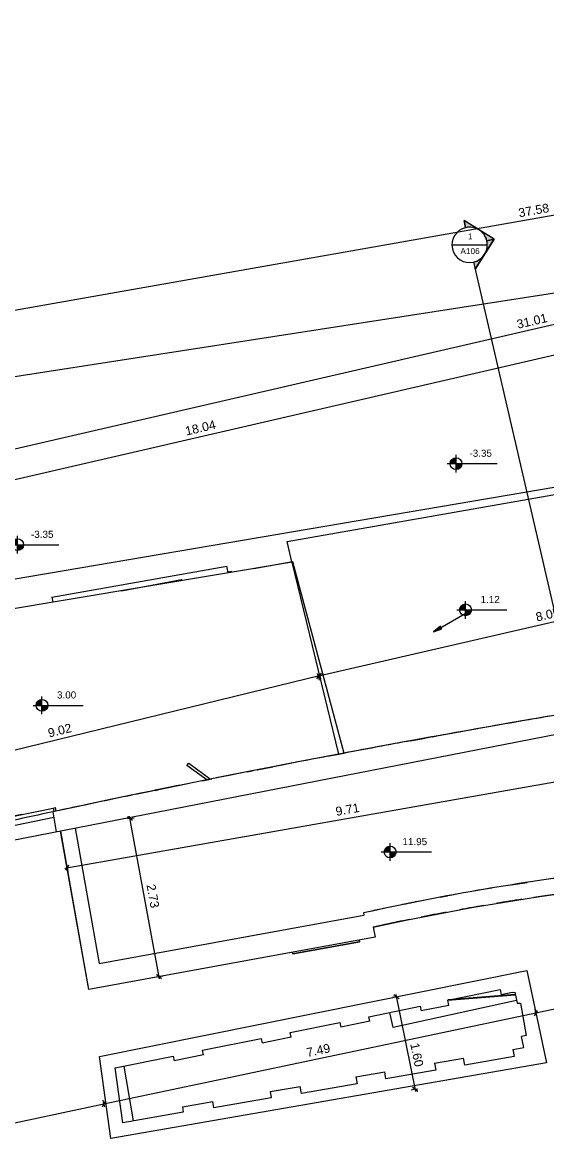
# Model space of a CAD drawing. Header units: millimetres. Extents: x -59427 to 524, y -410223 to 3435.
# Drawn here: x -48602 to -39708, y -394917 to -375908 of the extents above; entities that cross this region are included whole.
import ezdxf

# ---------------------------------------------------------------- set-up
doc = ezdxf.new("R2010")
doc.units = ezdxf.units.MM
for name, color, linetype, lineweight in [('A-ANNO-DIMS', 211, 'Continuous', 9), ('A-ANNO-DIMS-50', 211, 'Continuous', 9), ('A-DOOR', 31, 'Continuous', 18), ('A-FLOR', 192, 'Continuous', 18), ('A-GENM', 13, 'Continuous', 18), ('A-GLAZ', 151, 'Continuous', 18), ('A-WALL', 113, 'Continuous', 18), ('G-ANNO-DIMS', 111, 'Continuous', 9), ('G-ANNO-SYMB', 111, 'Continuous', 9)]:
    doc.layers.add(name, color=color, linetype=linetype, lineweight=lineweight)
doc.styles.add('Arial_1', font='arial.ttf', dxfattribs={"height": 100})
doc.styles.add('Arial_2', font='arial.ttf', dxfattribs={"height": 120})
doc.styles.add('Arial_3', font='arial.ttf', dxfattribs={"height": 150})
doc.dimstyles.new('3mm', dxfattribs={"dimscale": 304.8, "dimtxt": 153.03891, "dimasz": 0.246063, "dimexe": 0.229659, "dimexo": 0.0625, "dimgap": 0.082021, "dimtad": 1, "dimlfac": 0.001, "dimrnd": 0.01, "dimzin": 0, "dimdsep": 46, "dimtxsty": 'Arial_3', "dimblk1": 'OBLIQUE', "dimblk2": 'OBLIQUE', "dimsah": 1, "dimcen": 0.09, "dimdle": 0.131234, "dimazin": 0, "dimtfac": 1, "dimtdec": 4, "dimtix": 1, "dimtmove": 0, "dimatfit": 3, "dimfxl": 0.147638, "dimfxlon": 1, "dimtvp": 1, "dimtolj": 1, "dimtzin": 0, "dimarcsym": 2})
doc.dimstyles.new('3mm_1', dxfattribs={"dimscale": 304.8, "dimtxt": 153.03891, "dimasz": 0.246063, "dimexe": 0.229659, "dimexo": 0.0625, "dimgap": 0.082021, "dimtad": 1, "dimlfac": 0.001, "dimrnd": 0.01, "dimzin": 0, "dimdsep": 46, "dimtxsty": 'Arial_3', "dimblk1": 'OBLIQUE', "dimblk2": 'OBLIQUE', "dimsah": 1, "dimcen": 0.09, "dimdle": 0.131234, "dimazin": 0, "dimtfac": 1, "dimtdec": 4, "dimtix": 1, "dimtmove": 2, "dimatfit": 3, "dimfxl": 0.147638, "dimfxlon": 1, "dimtvp": 1, "dimtolj": 1, "dimtzin": 0, "dimarcsym": 2})

# ---------------------------------------------------------------- blocks, each defined once
blk = doc.blocks.new('Windows 2 - Windows 1-319374-00_Site')
at = {"layer": 'A-GLAZ'}
for p in [(-46918, -385551), (-45896, -385380)]:
    blk.add_line(p, (-45900, -385360), dxfattribs=at)
blk = doc.blocks.new('door5 - door5-945176-00_Site')
at = {"layer": 'A-DOOR'}
for p, q in [((-1538, -47), (1430, 480)), ((1451, 365), (1430, 480)), ((1448, 382), (1508, 393)), ((1512, 375), (1508, 393)), ((-1538, -47), (-1523, -134))]:
    blk.add_line(p, q, dxfattribs=at)
blk = doc.blocks.new('Doors_ExtDbl_Flush - 1_1x2_55m-1609702-00_Site')
at = {"layer": 'A-DOOR'}
for p, q in [((-575, 230), (575, 230)), ((-575, 200), (-575, 230)), ((575, 230), (-575, 230)), ((-575, 230), (-575, 200)), ((575, 230), (575, 200)), ((575, 200), (575, 230))]:
    blk.add_line(p, q, dxfattribs=at)
blk = doc.blocks.new('Window_45 - Window_45-1887970-00_Site')
at = {"layer": 'A-GLAZ'}
for p, q in [((-1215, 186), (-1185, 226)), ((-1185, 226), (-814, -44)), ((-880, -57), (-1215, 186))]:
    blk.add_line(p, q, dxfattribs=at)
blk = doc.blocks.new('Window_46 - Window_46-1892501-00_Site')
at = {"layer": 'A-GLAZ'}
for p, q in [((-716, -44), (634, 233)), ((634, 233), (676, 241)), ((634, 233), (646, 174)), ((688, 182), (676, 241)), ((-311, 44), (-561, -7)), ((-560, -7), (-311, 44)), ((-311, 44), (-311, 44)), ((-311, 44), (-311, 44)), ((-311, 44), (-311, 44)), ((-311, 44), (-310, 39)), ((102, 127), (-153, 75)), ((-153, 75), (102, 127)), ((-153, 75), (-153, 75)), ((-153, 75), (-153, 75)), ((-152, 72), (-153, 75)), ((-153, 75), (-153, 75)), ((102, 127), (102, 127)), ((102, 127), (102, 127)), ((102, 127), (102, 127)), ((102, 127), (102, 124)), ((-700, -119), (-716, -44)), ((-560, -7), (-561, -7)), ((-560, -7), (-561, -7)), ((-561, -7), (-561, -7)), ((-561, -7), (-561, -7)), ((-561, -7), (-560, -7)), ((-560, -12), (-560, -7))]:
    blk.add_line(p, q, dxfattribs=at)
blk = doc.blocks.new('Generic Models 1 - Generic Models 1-1989653-00_Site')
at = {"layer": 'A-GENM'}
for p, q in [((-51863, -389474), (-53016, -389726)), ((-51860, -389487), (-51863, -389474)), ((-51860, -389487), (-53013, -389740)), ((-51860, -389487), (-51742, -390024)), ((-51742, -390024), (-52895, -390277)), ((-53567, -390617), (-52820, -393584)), ((-53554, -390614), (-52806, -393581)), ((-52368, -393471), (-52806, -393581)), ((-52820, -393584), (-52806, -393581)), ((-51182, -400765), (-50650, -400646)), ((-51182, -400765), (-51198, -400768)), ((-51198, -400768), (-50090, -405733)), ((-50074, -405730), (-51182, -400765)), ((-44951, -405521), (-44913, -406014)), ((-44913, -406014), (-49237, -406349)), ((-44912, -406030), (-44913, -406014)), ((-49236, -406365), (-44912, -406030))]:
    blk.add_line(p, q, dxfattribs=at)
at = {"layer": 'A-GENM', "flags": 128}
for points in [[(-53016, -389726), (-53044, -389733), (-53072, -389741), (-53100, -389750), (-53127, -389760), (-53154, -389772), (-53181, -389784), (-53206, -389797), (-53232, -389812), (-53257, -389827), (-53281, -389843), (-53304, -389861), (-53327, -389879), (-53349, -389898), (-53370, -389918), (-53391, -389939), (-53410, -389961), (-53429, -389983), (-53447, -390006), (-53464, -390030), (-53479, -390055), (-53494, -390080), (-53508, -390105), (-53521, -390132), (-53533, -390158), (-53543, -390185), (-53553, -390213), (-53562, -390241), (-53569, -390269), (-53575, -390298), (-53580, -390326), (-53584, -390355), (-53587, -390384), (-53588, -390413), (-53589, -390443), (-53588, -390472), (-53586, -390501), (-53583, -390530), (-53579, -390559), (-53574, -390587), (-53567, -390616), (-53567, -390617)], [(-50090, -405733), (-50082, -405765), (-50073, -405796), (-50063, -405827), (-50051, -405857), (-50039, -405887), (-50025, -405916), (-50010, -405945), (-49994, -405973), (-49977, -406001), (-49958, -406028), (-49939, -406054), (-49919, -406079), (-49897, -406103), (-49875, -406127), (-49852, -406149), (-49828, -406171), (-49803, -406192), (-49777, -406211), (-49750, -406230), (-49723, -406247), (-49695, -406264), (-49667, -406279), (-49637, -406293), (-49608, -406306), (-49577, -406318), (-49547, -406328), (-49516, -406338), (-49484, -406346), (-49453, -406353), (-49421, -406358), (-49389, -406362), (-49356, -406365), (-49324, -406367), (-49292, -406367), (-49259, -406366), (-49236, -406365)]]:
    blk.add_lwpolyline(points, dxfattribs=at)
at = {"layer": 'A-GENM'}
for centre, radius, start, end in [((-52859, -390439), 716, 102.3662, 194.1317), ((-52859, -390439), 166, 102.3662, 130.878), ((-49299, -405557), 795, 192.581, 274.4259)]:
    blk.add_arc(centre, radius, start, end, dxfattribs=at)
blk = doc.blocks.new('Section - Standard-1049-00_Site')
at = {"layer": 'G-ANNO-SYMB'}
h = blk.add_hatch(color=256, dxfattribs=at)
edge = h.paths.add_edge_path()
edge.add_line((-6, 8.49), (-6, 6))
edge.add_arc((-6, 0), 6, 90, 135)
edge.add_line((-10.24, 4.24), (-6, 8.49))
h = blk.add_hatch(color=256, dxfattribs=at)
edge = h.paths.add_edge_path()
edge.add_line((-6, 8.49), (-1.76, 4.24))
edge.add_arc((-6, 0), 6, 45, 90)
edge.add_line((-6, 6), (-6, 8.49))
h = blk.add_hatch(color=256, dxfattribs=at)
edge = h.paths.add_edge_path()
edge.add_line((-14.49, 0), (-10.24, 4.24))
edge.add_arc((-6, 0), 6, 135, 180)
edge.add_line((-12, 0), (-14.49, 0))
h = blk.add_hatch(color=256, dxfattribs=at)
edge = h.paths.add_edge_path()
edge.add_line((2.49, 0), (0, 0))
edge.add_arc((-6, 0), 6, 360, 405)
edge.add_line((-1.76, 4.24), (2.49, 0))
for p, q in [((-6, 8.49), (-14.49, 0)), ((-6, 8.49), (-10.24, 4.24)), ((-6, 8.49), (2.49, 0)), ((-6, 6), (-6, 8.49)), ((-6, 8.49), (-6, 6)), ((-1.76, 4.24), (-6, 8.49)), ((-10.24, 4.24), (-14.49, 0)), ((2.49, 0), (-1.76, 4.24)), ((-14.49, 0), (-12, 0)), ((0, 0), (2.49, 0)), ((-12, 0), (-14.49, 0)), ((0, 0), (2.49, 0))]:
    blk.add_line(p, q, dxfattribs=at)
for start, end in [(360, 180), (135, 180), (90, 135), (45, 90), (360, 45), (180, 360)]:
    blk.add_arc((-6, 0), 6, start, end, dxfattribs=at)
blk = doc.blocks.new('Spot Elevations - Standard-23738-00_Site')
at = {"layer": 'G-ANNO-DIMS'}
h = blk.add_hatch(color=256, dxfattribs=at)
edge = h.paths.add_edge_path()
edge.add_line((-2, 0), (-4, 0))
edge.add_arc((-2, 0), 2, 90, 180, ccw=False)
edge.add_line((-2, 2), (-2, 0))
h = blk.add_hatch(color=256, dxfattribs=at)
edge = h.paths.add_edge_path()
edge.add_line((-2, 0), (0, 0))
edge.add_arc((-2, 0), 2, 270, 360, ccw=False)
edge.add_line((-2, -2), (-2, 0))
for p, q in [((-5, 0), (12, 0)), ((-2, -3), (-2, 3))]:
    blk.add_line(p, q, dxfattribs=at)
blk.add_circle((-2, 0), 2, dxfattribs=at)
blk = doc.blocks.new('DIMBLOCK1-00_Site')
at = {"layer": 'A-ANNO-DIMS-50'}
for p, q in [((-37217, -392157), (-37231, -392088)), ((-37217, -392157), (-37188, -392112)), ((-37177, -392148), (-39889, -392720)), ((-37217, -392157), (-37245, -392201)), ((-37217, -392157), (-37207, -392201)), ((-39889, -392720), (-39903, -392651)), ((-39889, -392720), (-39860, -392675)), ((-39889, -392720), (-39918, -392764)), ((-39889, -392720), (-39879, -392764))]:
    blk.add_line(p, q, dxfattribs=at)
at = {"layer": 'A-ANNO-DIMS-50', "color": 0, "insert": (-38796, -392265), "char_height": 150, "width": 485.96, "attachment_point": 1, "rotation": 11.9068, "line_spacing_factor": 0.941778, "style": 'Arial_3'}
blk.add_mtext('2.73', dxfattribs=at)
blk = doc.blocks.new('_Oblique')
at = {"color": 0, "linetype": 'ByBlock', "lineweight": -2}
blk.add_line((-0.5, -0.5), (0.5, 0.5), dxfattribs=at)
blk = doc.blocks.new('DIMBLOCK2-00_Site')
at = {"layer": 'A-ANNO-DIMS-50'}
for p, q in [((-39889, -392720), (-39903, -392651)), ((-39889, -392720), (-39860, -392675)), ((-39889, -392720), (-47218, -394265)), ((-39889, -392720), (-39918, -392764)), ((-39889, -392720), (-39879, -392764)), ((-47218, -394265), (-47233, -394197)), ((-47218, -394265), (-47189, -394221)), ((-47218, -394265), (-47247, -394310)), ((-47218, -394265), (-47209, -394309))]:
    blk.add_line(p, q, dxfattribs=at)
at = {"layer": 'A-ANNO-DIMS-50', "color": 0, "insert": (-43797, -393319), "char_height": 150, "width": 485.96, "attachment_point": 1, "rotation": 11.9068, "line_spacing_factor": 0.941778, "style": 'Arial_3'}
blk.add_mtext('7.49', dxfattribs=at)
blk = doc.blocks.new('DIMBLOCK3-00_Site')
at = {"layer": 'A-ANNO-DIMS-50'}
for p, q in [((-47218, -394265), (-47233, -394197)), ((-47218, -394265), (-47189, -394221)), ((-47218, -394265), (-51843, -395241)), ((-47218, -394265), (-47247, -394310)), ((-47218, -394265), (-47209, -394309)), ((-51804, -395232), (-51813, -395188)), ((-51804, -395232), (-51775, -395188)), ((-51804, -395232), (-51833, -395277)), ((-51804, -395232), (-51789, -395301))]:
    blk.add_line(p, q, dxfattribs=at)
at = {"layer": 'A-ANNO-DIMS-50', "color": 0, "insert": (-49754, -394576), "char_height": 150, "width": 485.96, "attachment_point": 1, "rotation": 11.9068, "line_spacing_factor": 0.941778, "style": 'Arial_3'}
blk.add_mtext('4.69', dxfattribs=at)
blk = doc.blocks.new('DIMBLOCK4-00_Site')
at = {"layer": 'A-ANNO-DIMS-50'}
for p, q in [((-42255, -392441), (-42323, -392454)), ((-42255, -392441), (-42299, -392411)), ((-42263, -392401), (-41930, -394052)), ((-42255, -392441), (-42211, -392432)), ((-42255, -392441), (-42211, -392470)), ((-41938, -394012), (-42006, -394026)), ((-41938, -394012), (-41982, -393983)), ((-41938, -394012), (-41893, -394004)), ((-41938, -394012), (-41893, -394042))]:
    blk.add_line(p, q, dxfattribs=at)
at = {"layer": 'A-ANNO-DIMS-50', "color": 0, "insert": (-41875, -393212), "char_height": 150, "width": 485.96, "attachment_point": 1, "rotation": 281.4119, "line_spacing_factor": 0.941778, "style": 'Arial_3'}
blk.add_mtext('1.60', dxfattribs=at)
blk = doc.blocks.new('DIMBLOCK28-00_Site')
at = {"layer": 'A-ANNO-DIMS-50'}
for p, q in [((-21360, -375970), (-58445, -382509)), ((-21400, -375977), (-21430, -376020)), ((-21400, -375977), (-21412, -375908)), ((-21400, -375977), (-21369, -375933)), ((-21400, -375977), (-21392, -376021)), ((-58405, -382502), (-58417, -382433)), ((-58405, -382502), (-58436, -382545)), ((-58405, -382502), (-58375, -382459)), ((-58405, -382502), (-58397, -382546))]:
    blk.add_line(p, q, dxfattribs=at)
at = {"layer": 'A-ANNO-DIMS-50', "color": 0, "insert": (-40197, -379068), "char_height": 150, "width": 624.4, "attachment_point": 1, "rotation": 10, "line_spacing_factor": 0.941778, "style": 'Arial_3'}
blk.add_mtext('37.58', dxfattribs=at)
blk = doc.blocks.new('DIMBLOCK30-00_Site')
at = {"layer": 'A-ANNO-DIMS-50'}
for p, q in [((-46775, -389416), (-46819, -389424)), ((-46775, -389416), (-46818, -389386)), ((-46275, -392140), (-46782, -389377)), ((-46775, -389416), (-46706, -389404)), ((-46775, -389416), (-46731, -389446)), ((-46282, -392100), (-46327, -392108)), ((-46282, -392100), (-46326, -392070)), ((-46282, -392100), (-46214, -392088)), ((-46282, -392100), (-46239, -392130))]:
    blk.add_line(p, q, dxfattribs=at)
at = {"layer": 'A-ANNO-DIMS-50', "color": 0, "insert": (-46349, -390519), "char_height": 150, "width": 485.96, "attachment_point": 1, "rotation": 280.3898, "line_spacing_factor": 0.941778, "style": 'Arial_3'}
blk.add_mtext('2.73', dxfattribs=at)
blk = doc.blocks.new('DIMBLOCK31-00_Site')
at = {"layer": 'A-ANNO-DIMS-50'}
for p, q in [((-38283, -388565), (-38290, -388520)), ((-38283, -388565), (-38252, -388521)), ((-47881, -390257), (-38243, -388558)), ((-38283, -388565), (-38313, -388608)), ((-38283, -388565), (-38271, -388634)), ((-47842, -390250), (-47850, -390206)), ((-47842, -390250), (-47811, -390207)), ((-47842, -390250), (-47872, -390294)), ((-47842, -390250), (-47830, -390319))]:
    blk.add_line(p, q, dxfattribs=at)
at = {"layer": 'A-ANNO-DIMS-50', "color": 0, "insert": (-43300, -389226), "char_height": 150, "width": 485.96, "attachment_point": 1, "rotation": 10, "line_spacing_factor": 0.941778, "style": 'Arial_3'}
blk.add_mtext('9.71', dxfattribs=at)
blk = doc.blocks.new('DIMBLOCK34-00_Site')
at = {"layer": 'A-ANNO-DIMS-50'}
for p, q in [((-54381, -384967), (-36761, -380899)), ((-36761, -380899), (-36789, -380944)), ((-36761, -380899), (-36777, -380831)), ((-36761, -380899), (-36733, -380854)), ((-36761, -380899), (-36751, -380943)), ((-54342, -384958), (-54358, -384890)), ((-54342, -384958), (-54314, -384913)), ((-54342, -384958), (-54370, -385003)), ((-54342, -384958), (-54332, -385002))]:
    blk.add_line(p, q, dxfattribs=at)
at = {"layer": 'A-ANNO-DIMS-50', "color": 0, "insert": (-45854, -382773), "char_height": 150, "width": 624.4, "attachment_point": 1, "rotation": 13, "line_spacing_factor": 0.941778, "style": 'Arial_3'}
blk.add_mtext('18.04', dxfattribs=at)
blk = doc.blocks.new('DIMBLOCK36-00_Site')
at = {"layer": 'A-ANNO-DIMS-50'}
for p, q in [((-24133, -377470), (-54426, -384464)), ((-24172, -377479), (-24200, -377524)), ((-24172, -377479), (-24188, -377411)), ((-24172, -377479), (-24144, -377434)), ((-24172, -377479), (-24162, -377523)), ((-54387, -384455), (-54415, -384500)), ((-54387, -384455), (-54403, -384387)), ((-54387, -384455), (-54359, -384410)), ((-54387, -384455), (-54377, -384499))]:
    blk.add_line(p, q, dxfattribs=at)
at = {"layer": 'A-ANNO-DIMS-50', "color": 0, "insert": (-40228, -380961), "char_height": 150, "width": 624.4, "attachment_point": 1, "rotation": 13, "line_spacing_factor": 0.941778, "style": 'Arial_3'}
blk.add_mtext('31.01', dxfattribs=at)
blk = doc.blocks.new('DIMBLOCK41-00_Site')
at = {"layer": 'A-ANNO-DIMS-50'}
for p, q in [((-43517, -386986), (-52354, -389139)), ((-43556, -386996), (-43584, -387041)), ((-43556, -386996), (-43573, -386927)), ((-43556, -386996), (-43528, -386950)), ((-43556, -386996), (-43545, -387039)), ((-52315, -389129), (-52326, -389086)), ((-52315, -389129), (-52287, -389084)), ((-52315, -389129), (-52343, -389175)), ((-52315, -389129), (-52298, -389197))]:
    blk.add_line(p, q, dxfattribs=at)
at = {"layer": 'A-ANNO-DIMS-50', "color": 0, "insert": (-48184, -387897), "char_height": 150, "width": 485.96, "attachment_point": 1, "rotation": 13.6923, "line_spacing_factor": 0.941778, "style": 'Arial_3'}
blk.add_mtext('9.02', dxfattribs=at)
blk = doc.blocks.new('DIMBLOCK42-00_Site')
at = {"layer": 'A-ANNO-DIMS-50'}
for p, q in [((-35697, -385182), (-43622, -387012)), ((-35736, -385191), (-35764, -385236)), ((-35736, -385191), (-35752, -385123)), ((-35736, -385191), (-35708, -385146)), ((-35736, -385191), (-35726, -385235)), ((-43583, -387003), (-43612, -387048)), ((-43583, -387003), (-43594, -386959)), ((-43583, -387003), (-43555, -386958)), ((-43583, -387003), (-43568, -387071))]:
    blk.add_line(p, q, dxfattribs=at)
at = {"layer": 'A-ANNO-DIMS-50', "color": 0, "insert": (-39906, -385929), "char_height": 150, "width": 485.96, "attachment_point": 1, "rotation": 13, "line_spacing_factor": 0.941778, "style": 'Arial_3'}
blk.add_mtext('8.05', dxfattribs=at)

msp = doc.modelspace()

# ---------------------------------------------------------------- hatches: boundary and pattern name
at = {"layer": 'G-ANNO-DIMS'}
msp.add_hatch(color=256, dxfattribs=at).paths.add_polyline_path([(-41626.929, -386249.697), (-41483.801, -386197.602), (-41510.25, -386151.791)])

# ---------------------------------------------------------------- linework, layer by layer
at = {"layer": 'A-FLOR'}
for p, q in [((-21106.33, -377640.32), (-58247.044, -383398.53)), ((-49389.749, -385464.482), (-36685.095, -383303.706)), ((-44111.215, -384716.812), (-36661.385, -383403.206)), ((-44027.646, -385059.827), (-44111.215, -384716.812)), ((-44026.187, -385065.814), (-52940.4, -386562.478)), ((-43232.226, -388324.681), (-44026.187, -385065.814)), ((-43423.2, -388360.908), (-43232.226, -388324.681)), ((-44729.089, -388613.65), (-44684.989, -388604.972)), ((-44621.187, -388592.435), (-44614.141, -388591.051)), ((-47477.044, -392319.267), (-47953.399, -389631.392)), ((-40751.671, -390616.328), (-40856.52, -390634.245)), ((-40173.312, -390522.375), (-40263.884, -390536.544)), ((-41338.432, -390720.102), (-41520.721, -390754.085)), ((-42697.773, -390994.314), (-42697.89, -390993.625)), ((-41976.797, -390842.751), (-42146.016, -390876.977)), ((-40218.039, -392507.091), (-42308.414, -392962.759)), ((-42308.414, -392962.759), (-42367.2, -392708.128))]:
    msp.add_line(p, q, dxfattribs=at)
at = {"layer": 'A-FLOR', "lineweight": 25}
msp.add_line((-40238.984, -392407.76), (-41383.233, -392500.584), dxfattribs=at)
at = {"layer": 'A-FLOR'}
for centre, radius, start, end in [((-4961.846, -590586.991), 205851.073, 101.44123648, 101.56588106), ((-4961.846, -590586.991), 205851.073, 101.88220615, 102.00032589), ((-33698.813, -432205.467), 42182.926, 97.7888974, 98.1988625), ((-33698.813, -432205.467), 42182.926, 99.469288, 99.8784646), ((-33698.813, -432205.467), 42182.926, 98.6290727, 99.0386642), ((-33698.813, -432205.467), 42182.926, 100.3095493, 100.7182637), ((-33698.813, -432205.467), 41912.926, 98.8222703, 99.4099953), ((-33698.813, -432205.467), 41912.926, 97.6861968, 98.544732), ((-33698.813, -432205.467), 42182.926, 101.9902405, 102.3178397), ((-33698.813, -432205.467), 42182.926, 101.1498638, 101.5580618), ((-33698.813, -432205.467), 41912.926, 99.7292659, 100.2860754), ((-33698.813, -432205.467), 41912.926, 101.4700081, 102.3302561), ((-33698.813, -432205.467), 41912.926, 100.6049205, 101.1946034)]:
    msp.add_arc(centre, radius, start, end, dxfattribs=at)
at = {"layer": 'A-WALL'}
for p, q in [((-44673.86, -385174.556), (-44019.683, -385058.414)), ((-44019.683, -385058.414), (-43148.718, -388308.898)), ((-38209.352, -387728.579), (-52389.426, -390497.657)), ((-40874.582, -387892.789), (-41206.73, -387951.919)), ((-40874.582, -387892.789), (-40874.423, -387893.691)), ((-42116.186, -388116.699), (-42115.997, -388117.772)), ((-42017.554, -388098.624), (-41768.023, -388053.119)), ((-41767.824, -388054.226), (-41768.02, -388053.118)), ((-41648.429, -388031.421), (-41592.109, -388021.229)), ((-43423.202, -388360.909), (-43118.854, -388303.262)), ((-43232.234, -388324.682), (-43148.718, -388308.898)), ((-43118.659, -388304.351), (-43118.851, -388303.262)), ((-44012.986, -388473.972), (-44351.1, -388539.594)), ((-43462.626, -388368.411), (-43489.36, -388373.503)), ((-43422.992, -388362.033), (-43423.191, -388360.907)), ((-44787.495, -388625.158), (-44730.209, -388613.87)), ((-44621.191, -388592.435), (-44422.326, -388553.492)), ((-44621.189, -388592.435), (-44351.105, -388539.594)), ((-44621.183, -388592.434), (-44620.978, -388593.595)), ((-44351.1, -388539.594), (-44350.938, -388540.513)), ((-46233.868, -388915.762), (-45928.359, -388853.481)), ((-46233.671, -388916.831), (-46233.86, -388915.761)), ((-45546.775, -388776.368), (-45387.902, -388744.483)), ((-45446.876, -388756.303), (-45484.136, -388763.781)), ((-45484.136, -388763.781), (-45475.119, -388761.971)), ((-46351.707, -388939.914), (-46297.496, -388928.794)), ((-46297.496, -388928.794), (-46297.496, -388928.794)), ((-47346.615, -389146.688), (-47346.41, -389147.847)), ((-52826.601, -390381.028), (-48070.568, -389396.924)), ((-48463.444, -389384.916), (-48463.706, -389384.972)), ((-48068.978, -389300.033), (-48086.979, -389303.889)), ((-48086.973, -389303.888), (-48026.701, -389645.706)), ((-47477.044, -392319.267), (-47951.069, -389630.937)), ((-47705.662, -389583.014), (-47300.598, -391880.248)), ((-40308.49, -390543.596), (-40037, -390501.43)), ((-41510.903, -390752.234), (-41389.408, -390729.522)), ((-40411.233, -390833.534), (-40436.222, -390837.596)), ((-47300.598, -391880.248), (-42808.346, -391056.588)), ((-42813.754, -391019.096), (-42808.346, -391056.588)), ((-42649.169, -391259.349), (-42618.176, -391428.388)), ((-42618.176, -391428.388), (-47477.044, -392319.267)), ((-47295.343, -393458.039), (-40041.64, -391993.866)), ((-40041.64, -391993.866), (-39710.786, -393562.959)), ((-41383.48, -392499.361), (-40496.371, -392320.297)), ((-40496.371, -392320.297), (-40477.803, -392408.361)), ((-41365.673, -392587.579), (-41383.48, -392499.361)), ((-40289.301, -392370.311), (-40477.803, -392408.361)), ((-40289.227, -392370.662), (-40289.301, -392370.311)), ((-40289.227, -392370.662), (-40248.612, -392362.098)), ((-40248.612, -392362.098), (-40208.964, -392550.133)), ((-42725.093, -392780.37), (-41852.689, -392604.273)), ((-41852.689, -392604.273), (-41836.183, -392682.552)), ((-41365.673, -392587.579), (-41836.183, -392682.552)), ((-40208.964, -392550.133), (-40148.964, -392550.133)), ((-40148.964, -392550.133), (-40053.282, -393101.898)), ((-44058.206, -393049.461), (-43215.209, -392879.3)), ((-43215.209, -392879.3), (-43199.38, -392957.716)), ((-42709.265, -392858.785), (-43199.38, -392957.716)), ((-42709.265, -392858.785), (-42725.093, -392780.37)), ((-44042.378, -393127.877), (-44058.206, -393049.461)), ((-45546.889, -393349.951), (-44551.955, -393149.122)), ((-44551.955, -393149.122), (-44536.126, -393227.541)), ((-44042.378, -393127.877), (-44536.126, -393227.541)), ((-40053.282, -393101.898), (-40131.56, -393118.404)), ((-40092.352, -393304.351), (-40131.56, -393118.404)), ((-47100.5, -394844.415), (-47295.343, -393458.039)), ((-47027.036, -393648.722), (-46041.905, -393449.871)), ((-46041.905, -393449.871), (-46026.076, -393528.29)), ((-45531.06, -393428.37), (-46026.076, -393528.29)), ((-45531.06, -393428.37), (-45546.889, -393349.951)), ((-40257.425, -393454.767), (-41094.925, -393599.999)), ((-40277.928, -393336.532), (-40092.352, -393304.351)), ((-40277.928, -393336.532), (-40257.425, -393454.767)), ((-39710.786, -393562.959), (-47100.5, -394844.415)), ((-46896.213, -394579.574), (-47027.036, -393648.722)), ((-46878.708, -393618.781), (-46722.037, -394549.37)), ((-41607.421, -393567.08), (-41119.7, -393482.504)), ((-41607.421, -393567.08), (-41586.918, -393685.316)), ((-41094.925, -393599.999), (-41119.7, -393482.504)), ((-42942.496, -393798.597), (-42454.775, -393714.021)), ((-42942.496, -393798.597), (-42921.993, -393916.832)), ((-42434.272, -393832.256), (-42454.775, -393714.021)), ((-41586.918, -393685.316), (-42434.272, -393832.256)), ((-44400.733, -394051.47), (-43888.38, -393962.623)), ((-43867.876, -394080.858), (-43888.38, -393962.623)), ((-42921.993, -393916.832), (-43867.876, -394080.858)), ((-45887.56, -394309.302), (-45371.249, -394219.768)), ((-45352.454, -394328.151), (-45371.249, -394219.768)), ((-44381.938, -394159.853), (-45352.454, -394328.151)), ((-44400.733, -394051.47), (-44381.938, -394159.853)), ((-45871.506, -394401.879), (-46896.213, -394579.574)), ((-45887.56, -394309.302), (-45871.506, -394401.879))]:
    msp.add_line(p, q, dxfattribs=at)
at = {"layer": 'A-WALL', "flags": 128}
for points in [[(-44351.105, -388539.594), (-44473.876, -388563.567), (-44621.189, -388592.435)], [(-42649.163, -391259.348), (-42094.751, -391142.081), (-41538.798, -391032.32), (-40981.411, -390930.085), (-40422.693, -390835.395), (-39862.746, -390748.268), (-39301.676, -390668.72)]]:
    msp.add_lwpolyline(points, dxfattribs=at)
at = {"layer": 'A-WALL'}
for centre, radius, start, end in [((-4961.846, -590586.991), 205851.073, 99.37162493, 102.09286093), ((-4961.846, -590586.991), 205851.073, 99.78989436, 99.92653943), ((-4961.846, -590586.991), 205851.073, 99.78989436, 99.92653943), ((-4961.846, -590586.991), 205851.073, 100.15445982, 100.29987145), ((-4961.846, -590586.991), 205851.073, 100.15445982, 100.29987145), ((-4961.846, -590586.991), 205851.073, 100.39838137, 100.68224944), ((-4961.846, -590586.991), 205851.073, 100.39838137, 100.68224944), ((-4961.846, -590586.991), 205851.073, 100.76846417, 100.92063368), ((-4961.846, -590586.991), 205851.073, 100.76846417, 100.92063368), ((-4961.846, -590586.991), 205851.073, 101.10807913, 101.30394059), ((-4961.846, -590586.991), 205851.073, 101.10807913, 101.30394059), ((-4961.846, -590586.991), 205851.073, 101.56587922, 101.69392798), ((-4961.846, -590586.991), 205851.073, 101.56587922, 101.69392798), ((-4961.846, -590586.991), 205851.073, 101.70954516, 101.88219859), ((-4961.846, -590586.991), 205851.073, 101.70954516, 101.88219859), ((-4961.846, -590586.991), 205851.073, 101.92070052, 102.06082604), ((-4961.846, -590586.991), 205851.073, 101.92070052, 102.06082604), ((-4961.846, -590586.991), 205851.073, 102.09286093, 102.4769909), ((-33698.813, -432205.467), 42182.926, 97.4681755, 102.4789715), ((-33698.813, -432205.467), 42182.926, 99.6724571, 99.8392595), ((-33698.813, -432205.467), 42182.926, 99.6724571, 99.8392595), ((-33698.813, -432205.467), 42182.926, 101.316396, 101.5515433), ((-33698.813, -432205.467), 42182.926, 101.316396, 101.5515433), ((-33698.813, -432205.467), 41912.926, 99.9731795, 100.1189325), ((-33698.813, -432205.467), 41912.926, 99.9731795, 100.1189325)]:
    msp.add_arc(centre, radius, start, end, dxfattribs=at)
for points in [[(-40093.261, -387755.909), (-40466.35, -387820.53), (-40839.26, -387886.18), (-41211.986, -387952.859)], [(-39875.693, -387718.345), (-39931.564, -387727.961), (-39987.431, -387737.599), (-40043.294, -387747.261)], [(-41211.986, -387952.859), (-41451.608, -387995.726), (-41691.153, -388039.018), (-41930.621, -388082.735)], [(-42503.521, -388188.16), (-42718.65, -388228.063), (-42933.717, -388268.309), (-43148.718, -388308.898)]]:
    msp.add_open_spline(points, degree=3, dxfattribs=at)
for points, knots in [([(-39385.544, -387634.6), (-39489.095, -387652.163), (-39641.408, -387678.118), (-39793.693, -387704.244), (-39842.456, -387712.628)], [0.3306932741, 0.3306932741, 0.3306932741, 0.3306932741, 0.4444444444, 0.498032499, 0.498032499, 0.498032499, 0.498032499]), ([(-41953.586, -388086.928), (-41993.451, -388094.211), (-42169.981, -388126.512), (-42346.468, -388159.044), (-42483.075, -388184.369)], [0.382705519, 0.382705519, 0.382705519, 0.382705519, 0.4444444444, 0.6561069734, 0.6561069734, 0.6561069734, 0.6561069734])]:
    msp.add_open_spline(points, degree=3, knots=knots, dxfattribs=at)
at = {"layer": 'G-ANNO-DIMS'}
for p, q in [((-41626.929, -386249.697), (-40980.471, -385876.464)), ((-40980.471, -385876.464), (-40983.11, -385876.464)), ((-41510.25, -386151.791), (-41626.929, -386249.697)), ((-41626.929, -386249.697), (-41483.801, -386197.602)), ((-41483.801, -386197.602), (-41510.25, -386151.791))]:
    msp.add_line(p, q, dxfattribs=at)
at = {"layer": 'G-ANNO-SYMB'}
for p, q in [((-41313.74, -379683.495), (-40713.74, -379683.495)), ((-40946.255, -379975.806), (-34108.809, -409592.039))]:
    msp.add_line(p, q, dxfattribs=at)

# ---------------------------------------------------------------- block references
at = {"layer": 'A-DOOR'}
msp.add_blockref('door5 - door5-945176-00_Site', (-46563.728, -385613.017), dxfattribs=at)
at = {"layer": 'A-DOOR', "rotation": 190.3898451965047}
msp.add_blockref('Doors_ExtDbl_Flush - 1_1x2_55m-1609702-00_Site', (-43490.308, -391384.96), dxfattribs=at)
at = {"layer": 'A-GENM'}
msp.add_blockref('Generic Models 1 - Generic Models 1-1989653-00_Site', (0, 0), dxfattribs=at)
at = {"layer": 'A-GLAZ'}
for name, p in [('Windows 2 - Windows 1-319374-00_Site', (0, 0)), ('Window_45 - Window_45-1887970-00_Site', (-44594.971, -388704.878)), ('Window_46 - Window_46-1892501-00_Site', (-48714.614, -389473.759))]:
    msp.add_blockref(name, p, dxfattribs=at)
at = {"layer": 'G-ANNO-DIMS', "xscale": 49.99999999999998, "yscale": 49.99999999999998, "zscale": 49.99999999999998}
for p in [(-41143.975, -383395.341), (-48583.021, -384771.093), (-40983.11, -385876.464), (-48169.437, -387496.822), (-42262.074, -389985.453)]:
    msp.add_blockref('Spot Elevations - Standard-23738-00_Site', p, dxfattribs=at)
at = {"layer": 'G-ANNO-SYMB', "xscale": 49.99999999999998, "yscale": 49.99999999999998, "zscale": 49.99999999999998, "rotation": 282.9999999999999}
msp.add_blockref('Section - Standard-1049-00_Site', (-40946.255, -379975.806), dxfattribs=at)

# ---------------------------------------------------------------- texts
at = {"layer": 'G-ANNO-SYMB', "char_height": 100, "attachment_point": 1, "style": 'Arial_1'}
for s, insert, width in [('1', (-41042.619, -379489.036), 96.2025), ('A106', (-41170.119, -379738.486), 404.85219)]:
    msp.add_mtext(s, dxfattribs=dict(at, insert=insert, width=width))

# ---------------------------------------------------------------- dimensions: what is measured, and where the dimension line sits
at = {"layer": 'A-ANNO-DIMS'}
for base, p1, p2, angle, override, picture, middle in [((-58405.126, -382502.004), (-21391.816, -376021.253), (-58397.312, -382546.321), 10, {"dimpost": '<>', "dimfxl": 37576.365632}, 'DIMBLOCK28-00_Site', (-39920.027, -379139.378)), ((-46774.624, -389416.137), (-46326.752, -392108.36), (-46818.887, -389424.252), 280.3898452, {"dimpost": '<>', "dimfxl": 2728.851371}, 'DIMBLOCK30-00_Site', (-46428.587, -390739.861)), ((-39888.545, -392719.928), (-37207.247, -392200.547), (-39879.261, -392763.96), 11.9067901, {"dimpost": '<>', "dimfxl": 2730.768053}, 'DIMBLOCK1-00_Site', (-38573.508, -392338.771)), ((-47218.153, -394265.426), (-39879.261, -392763.96), (-47208.869, -394309.457), 11.9067901, {"dimpost": '<>', "dimfxl": 7490.775196}, 'DIMBLOCK2-00_Site', (-43574.309, -393393.276)), ((-51803.674, -395232.314), (-47208.869, -394309.457), (-51812.959, -395188.282), 11.9067901, {"dimpost": '<>', "dimfxl": 4687.21401}, 'DIMBLOCK3-00_Site', (-49531.873, -394649.469))]:
    dim = msp.add_linear_dim(base=base, p1=p1, p2=p2, angle=angle, dimstyle='3mm', override=override, dxfattribs=at)
    dim.commit()
    dim.dimension.update_dxf_attribs({"geometry": picture, "text_midpoint": middle})
dim = msp.add_linear_dim(base=(-41937.575, -394012.441), p1=(-42210.742, -392431.703), p2=(-41893.464, -394003.537), angle=281.411917, dimstyle='3mm_1', override={"dimpost": '<>', "dimfxl": 1603.53526}, dxfattribs=at)
dim.commit()
dim.dimension.update_dxf_attribs({"geometry": 'DIMBLOCK4-00_Site', "text_midpoint": (-41924.842, -393470.375), "dimtype": 160, "text_rotation": 281.411917})

# ---------------------------------------------------------------- next in the draw order: texts
at = {"layer": 'G-ANNO-DIMS', "char_height": 120, "attachment_point": 1, "line_spacing_factor": 0.941778, "style": 'Arial_2', "bg_fill": 3, "box_fill_scale": 1.25, "bg_fill_color": 9, "bg_fill_true_color": 13158600, "bg_fill_transparency": 0}
for s, insert, width in [('-3.35', (-48455.899, -384534.655), 456.90617), ('1.12', (-40828.441, -385640.026), 390.79434), ('3.00', (-48014.768, -387260.384), 390.79434), ('11.95', (-42153.928, -389749.015), 502.44987)]:
    msp.add_mtext(s, dxfattribs=dict(at, insert=insert, width=width))

# ---------------------------------------------------------------- next in the draw order: dimensions: what is measured, and where the dimension line sits
at = {"layer": 'A-ANNO-DIMS'}
dim = msp.add_linear_dim(base=(-54387.116, -384455.056), p1=(-24161.967, -377523.214), p2=(-54376.994, -384498.902), angle=13, dimstyle='3mm_1', override={"dimpost": '<>', "dimfxl": 31009.80651}, dxfattribs=at)
dim.commit()
dim.dimension.update_dxf_attribs({"geometry": 'DIMBLOCK36-00_Site', "text_midpoint": (-39901.052, -380987.8), "dimtype": 160, "text_rotation": 13})
for base, p1, p2, angle, override, picture, middle in [((-36760.822, -380898.857), (-54331.735, -385001.606), (-36750.699, -380942.704), 13, {"dimpost": '<>', "dimfxl": 18043.488623}, 'DIMBLOCK34-00_Site', (-45574.192, -382829.326)), ((-43583.413, -387002.97), (-35725.912, -385235.107), (-43593.536, -386959.124), 13, {"dimpost": '<>', "dimfxl": 8054.299449}, 'DIMBLOCK42-00_Site', (-39682.576, -385998.133)), ((-52315.003, -389129.463), (-43545.401, -387039.232), (-52325.655, -389085.742), 13.6922856, {"dimpost": '<>', "dimfxl": 9015.600789}, 'DIMBLOCK41-00_Site', (-47959.574, -387963.788)), ((-38282.664, -388564.727), (-47849.678, -390205.955), (-38290.478, -388520.411), 10, {"dimpost": '<>', "dimfxl": 9706.665248}, 'DIMBLOCK31-00_Site', (-43079.904, -389307.457))]:
    dim = msp.add_linear_dim(base=base, p1=p1, p2=p2, angle=angle, dimstyle='3mm', override=override, dxfattribs=at)
    dim.commit()
    dim.dimension.update_dxf_attribs({"geometry": picture, "text_midpoint": middle})

# ---------------------------------------------------------------- next in the draw order: texts
at = {"layer": 'G-ANNO-DIMS', "insert": (-41016.853, -383158.903), "char_height": 120, "width": 456.90617, "attachment_point": 1, "line_spacing_factor": 0.941778, "style": 'Arial_2', "bg_fill": 3, "box_fill_scale": 1.25, "bg_fill_color": 9, "bg_fill_true_color": 13158600, "bg_fill_transparency": 0}
msp.add_mtext('-3.35', dxfattribs=at)

doc.saveas('drawing.dxf')
